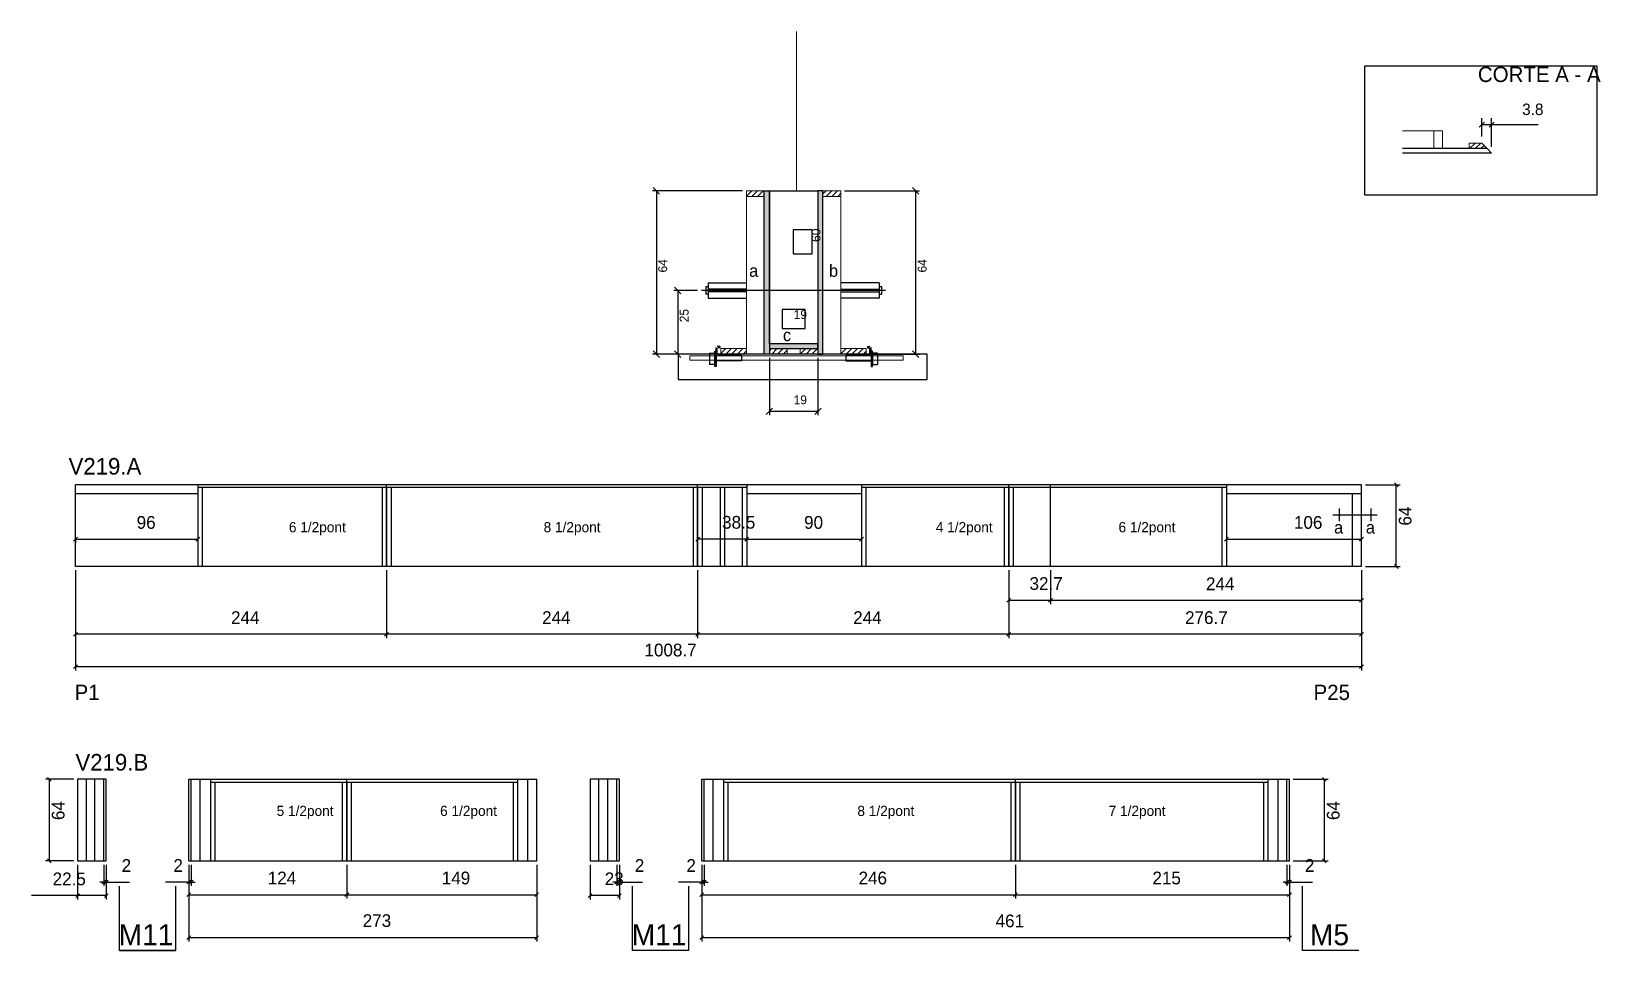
# Model space of a CAD drawing. Header units: metres. Extents: x 4467 to 5697, y 6255 to 6975.
import ezdxf

# ---------------------------------------------------------------- set-up
doc = ezdxf.new("R2010")
doc.units = ezdxf.units.M
for name, color, linetype in [('5', 7, 'Continuous'), ('barrote', 7, 'Continuous'), ('CONCRETO', 7, 'Continuous'), ('COTA', 7, 'Continuous'), ('Cota Seção (2x)', 7, 'Continuous'), ('Cotas', 7, 'Continuous'), ('detalhes', 7, 'Continuous'), ('Hachura', 7, 'Continuous'), ('Madeira', 7, 'Continuous'), ('NOMENCLATURA', 7, 'Continuous'), ('Painéis', 7, 'Continuous'), ('presilha', 7, 'Continuous'), ('SARR_2.2x7', 7, 'Continuous'), ('SARR_3.5x7', 7, 'Continuous'), ('SCO-___-LAJ', 7, 'Continuous'), ('TENSOR', 7, 'Continuous'), ('texto', 7, 'Continuous'), ('TEXTO PILAR', 7, 'Continuous'), ('Texto Seção', 7, 'Continuous')]:
    doc.layers.add(name, color=color, linetype=linetype)

msp = doc.modelspace()

# ---------------------------------------------------------------- hatches: boundary and pattern name
at = {"layer": 'Hachura'}
h = msp.add_hatch(dxfattribs=at)
h.set_pattern_fill('ANSI31')
h.paths.add_polyline_path([(5608.5, 6883.2), (5604.3, 6887.6), (5594.4, 6887.6), (5594.4, 6883.2), (5608.5, 6883.2)])
h = msp.add_hatch(dxfattribs=at)
h.set_pattern_fill('ANSI31')
h.paths.add_polyline_path([(5041.5, 6845.7), (5041.5, 6850.1), (5027.5, 6850.1), (5027.5, 6845.7), (5041.5, 6845.7)])
h = msp.add_hatch(color=7, dxfattribs=at)
h.dxf.hatch_style = 1
h.paths.add_polyline_path([(5041.5, 6850.1), (5045.5, 6850.1), (5045.5, 6722.1), (5041.5, 6722.1), (5041.5, 6850.1)])
h = msp.add_hatch(color=7, dxfattribs=at)
h.dxf.hatch_style = 1
h.paths.add_polyline_path([(5087.5, 6850.1), (5083.5, 6850.1), (5083.5, 6722.1), (5087.5, 6722.1), (5087.5, 6850.1)])
h = msp.add_hatch(dxfattribs=at)
h.set_pattern_fill('ANSI31')
h.paths.add_polyline_path([(5087.5, 6845.7), (5087.5, 6850.1), (5101.5, 6850.1), (5101.5, 6845.7), (5087.5, 6845.7)])
h = msp.add_hatch(dxfattribs=at)
h.set_pattern_fill('ANSI31')
h.paths.add_polyline_path([(5007.5, 6722.1), (5007.5, 6726.5), (5027.5, 6726.5), (5027.5, 6722.1), (5007.5, 6722.1)])
h = msp.add_hatch(color=7, dxfattribs=at)
h.dxf.hatch_style = 1
h.paths.add_polyline_path([(5083.5, 6726.5), (5083.5, 6730.1), (5045.5, 6730.1), (5045.5, 6726.5), (5083.5, 6726.5)])
h = msp.add_hatch(dxfattribs=at)
h.set_pattern_fill('ANSI31')
h.paths.add_polyline_path([(5045.5, 6722.1), (5045.5, 6726.5), (5059.5, 6726.5), (5059.5, 6722.1), (5045.5, 6722.1)])
h = msp.add_hatch(dxfattribs=at)
h.set_pattern_fill('ANSI31')
h.paths.add_polyline_path([(5083.5, 6722.1), (5083.5, 6726.5), (5069.5, 6726.5), (5069.5, 6722.1), (5083.5, 6722.1)])
h = msp.add_hatch(dxfattribs=at)
h.set_pattern_fill('ANSI31')
h.paths.add_polyline_path([(5121.5, 6722.1), (5121.5, 6726.5), (5101.5, 6726.5), (5101.5, 6722.1), (5121.5, 6722.1)])

# ---------------------------------------------------------------- linework, layer by layer
at = {"color": 7, "lineweight": 25}
for p, q in [((4995.5, 6775), (4995.5, 6769)), ((4995.5, 6775), (4997.5, 6775)), ((4997.5, 6778), (4997.5, 6766)), ((4997.5, 6778), (5027.5, 6778)), ((5027.5, 6773), (4997.5, 6773)), ((5027.5, 6771), (4997.5, 6771)), ((5131.5, 6778), (5101.5, 6778)), ((5101.5, 6773), (5131.5, 6773)), ((5101.5, 6771), (5131.5, 6771)), ((5131.5, 6778), (5131.5, 6766)), ((5131.5, 6775), (5133.5, 6775)), ((5133.5, 6775), (5133.5, 6769)), ((4997.5, 6769), (4995.5, 6769)), ((4997.5, 6766), (5027.5, 6766)), ((5131.5, 6766), (5101.5, 6766)), ((5131.5, 6769), (5133.5, 6769))]:
    msp.add_line(p, q, dxfattribs=at)
at = {"layer": 'barrote', "color": 251, "lineweight": 25}
msp.add_lwpolyline([(4974, 6702.1), (5169.2, 6702.1), (5169.2, 6722.1), (4974, 6722.1)], close=True, dxfattribs=at)
at = {"layer": 'CONCRETO', "color": 251, "lineweight": 25}
msp.add_lwpolyline([(5045.5, 6850.1), (5045.5, 6850.1), (5083.5, 6850.1), (5083.5, 6822.1), (5083.5, 6822.1), (5083.5, 6730.1), (5045.5, 6730.1), (5045.5, 6850.1)], close=True, dxfattribs=at)
at = {"layer": 'COTA', "color": 4, "lineweight": 25}
for p, q in [((5604.3, 6892.6), (5604.3, 6907)), ((5611.9, 6884.6), (5611.9, 6907)), ((5604.3, 6902), (5616.9, 6902)), ((5611.9, 6902), (5648.4, 6902)), ((5024.5, 6850.1), (4953.8, 6850.1)), ((4956.8, 6850.1), (4956.8, 6722.1)), ((5104.5, 6850.1), (5163.3, 6850.1)), ((5160.3, 6722.1), (5160.3, 6850.1)), ((4989.2, 6772), (4970.6, 6772)), ((4973.6, 6772), (4973.6, 6722.1)), ((5008.9, 6722.1), (4953.8, 6722.1)), ((4989.2, 6722.1), (4970.6, 6722.1)), ((5120.1, 6722.1), (5163.3, 6722.1)), ((5045.5, 6719.1), (5045.5, 6674.3)), ((5083.5, 6719.1), (5083.5, 6674.3)), ((5045.5, 6677.3), (5083.5, 6677.3)), ((4501.2, 6552.7), (4501.2, 6474.1)), ((4501.2, 6552.7), (4501.2, 6499.5)), ((4745.2, 6552.7), (4745.2, 6499.5)), ((4745.2, 6552.7), (4745.2, 6499.5)), ((4989.2, 6552.7), (4989.2, 6499.5)), ((4989.2, 6552.7), (4989.2, 6499.5)), ((5233.2, 6552.7), (5233.2, 6499.5)), ((5233.2, 6552.7), (5233.2, 6499.5)), ((5509.9, 6552.7), (5509.9, 6499.5)), ((5509.9, 6552.7), (5509.9, 6474.1)), ((4745.2, 6502.5), (4501.2, 6502.5)), ((4989.2, 6502.5), (4745.2, 6502.5)), ((5233.2, 6502.5), (4989.2, 6502.5)), ((5509.9, 6502.5), (5233.2, 6502.5)), ((5509.9, 6477.1), (4501.2, 6477.1)), ((4523.4, 6321.9), (4523.4, 6305.3)), ((4525.4, 6321.9), (4525.4, 6305.3)), ((4590, 6321.9), (4590, 6295.4)), ((4590, 6321.9), (4590, 6261.8)), ((4590, 6321.9), (4590, 6305.3)), ((4592, 6321.9), (4592, 6305.3)), ((4714, 6321.9), (4714, 6295.4)), ((4714, 6321.9), (4714, 6295.4)), ((4863, 6321.9), (4863, 6295.4)), ((4863, 6321.9), (4863, 6261.8)), ((4925.8, 6321.9), (4925.8, 6305.3)), ((4927.8, 6321.9), (4927.8, 6305.3)), ((4992.4, 6321.9), (4992.4, 6295.4)), ((4992.4, 6321.9), (4992.4, 6261.8)), ((4992.4, 6321.9), (4992.4, 6305.3)), ((4994.4, 6321.9), (4994.4, 6305.3)), ((5238.4, 6321.9), (5238.4, 6295.4)), ((5238.4, 6321.9), (5238.4, 6295.4)), ((5451.4, 6321.9), (5451.4, 6305.3)), ((5453.4, 6321.9), (5453.4, 6295.4)), ((5453.4, 6321.9), (5453.4, 6261.8)), ((5453.4, 6321.9), (5453.4, 6305.3)), ((4523.4, 6308.3), (4520.4, 6308.3)), ((4523.4, 6308.3), (4525.4, 6308.3)), ((4525.4, 6308.3), (4543.5, 6308.3)), ((4590, 6308.3), (4571.9, 6308.3)), ((4592, 6308.3), (4590, 6308.3)), ((4592, 6308.3), (4595, 6308.3)), ((4925.8, 6308.3), (4922.8, 6308.3)), ((4925.8, 6308.3), (4927.8, 6308.3)), ((4927.8, 6308.3), (4945.9, 6308.3)), ((4992.4, 6308.3), (4974.3, 6308.3)), ((4994.4, 6308.3), (4992.4, 6308.3)), ((4994.4, 6308.3), (4997.4, 6308.3)), ((5451.4, 6308.3), (5448.4, 6308.3)), ((5451.4, 6308.3), (5453.4, 6308.3)), ((5453.4, 6308.3), (5471.5, 6308.3)), ((4590, 6298.4), (4714, 6298.4)), ((4714, 6298.4), (4863, 6298.4)), ((4992.4, 6298.4), (5238.4, 6298.4)), ((5238.4, 6298.4), (5453.4, 6298.4)), ((4590, 6264.8), (4863, 6264.8)), ((4992.4, 6264.8), (5453.4, 6264.8))]:
    msp.add_line(p, q, dxfattribs=at)
at = {"layer": 'COTA', "color": 0, "lineweight": 25}
for p, q in [((4502.7, 6504), (4499.7, 6501)), ((4746.7, 6504), (4743.7, 6501)), ((4743.7, 6501), (4746.7, 6504)), ((4987.7, 6501), (4990.7, 6504)), ((4990.7, 6504), (4987.7, 6501)), ((5234.7, 6504), (5231.7, 6501)), ((5231.7, 6501), (5234.7, 6504)), ((5508.4, 6501), (5511.4, 6504)), ((4502.7, 6478.6), (4499.7, 6475.6)), ((5508.4, 6475.6), (5511.4, 6478.6)), ((4521.9, 6306.8), (4524.9, 6309.8)), ((4526.9, 6309.8), (4523.9, 6306.8)), ((4588.5, 6306.8), (4591.5, 6309.8)), ((4593.5, 6309.8), (4590.5, 6306.8)), ((4924.3, 6306.8), (4927.3, 6309.8)), ((4929.3, 6309.8), (4926.3, 6306.8)), ((4990.9, 6306.8), (4993.9, 6309.8)), ((4995.9, 6309.8), (4992.9, 6306.8)), ((5449.9, 6306.8), (5452.9, 6309.8)), ((5454.9, 6309.8), (5451.9, 6306.8)), ((4591.5, 6299.9), (4588.5, 6296.9)), ((4712.5, 6296.9), (4715.5, 6299.9)), ((4715.5, 6299.9), (4712.5, 6296.9)), ((4861.5, 6296.9), (4864.5, 6299.9)), ((4993.9, 6299.9), (4990.9, 6296.9)), ((5236.9, 6296.9), (5239.9, 6299.9)), ((5239.9, 6299.9), (5236.9, 6296.9)), ((5451.9, 6296.9), (5454.9, 6299.9)), ((4591.5, 6266.3), (4588.5, 6263.3)), ((4861.5, 6263.3), (4864.5, 6266.3)), ((4993.9, 6266.3), (4990.9, 6263.3)), ((5451.9, 6263.3), (5454.9, 6266.3))]:
    msp.add_line(p, q, dxfattribs=at)
for points in [[(5606.3, 6904), (5602.3, 6900)], [(5609.9, 6900), (5613.9, 6904)], [(4959.3, 6847.6), (4954.3, 6852.6)], [(5162.8, 6847.6), (5157.8, 6852.6)], [(4976.1, 6769.5), (4971.1, 6774.5)], [(4954.3, 6724.6), (4959.3, 6719.6)], [(4971.1, 6724.6), (4976.1, 6719.6)], [(5157.8, 6724.6), (5162.8, 6719.6)], [(5048, 6679.8), (5043, 6674.8)], [(5081, 6674.8), (5086, 6679.8)]]:
    msp.add_lwpolyline(points, dxfattribs=at)
at = {"layer": 'Cota Seção (2x)', "color": 180, "lineweight": 25}
for p, q in [((5079, 6819.6), (5064, 6819.6)), ((5064, 6819.6), (5064, 6800.6)), ((5079, 6800.6), (5079, 6819.6)), ((5064, 6800.6), (5079, 6800.6)), ((5073.5, 6757.1), (5055.5, 6757.1)), ((5055.5, 6757.1), (5055.5, 6742.1)), ((5073.5, 6742.1), (5073.5, 6757.1)), ((5055.5, 6742.1), (5073.5, 6742.1))]:
    msp.add_line(p, q, dxfattribs=at)
at = {"layer": 'Cotas', "color": 1, "lineweight": 25}
msp.add_lwpolyline([(5512.6, 6948.2), (5694.5, 6948.2), (5694.5, 6846.7), (5512.6, 6846.7)], close=True, dxfattribs=at)
at = {"layer": 'Madeira', "color": 126, "lineweight": 18}
msp.add_lwpolyline([(5573.5, 6883.2), (5573.5, 6897.2), (5542.1, 6897.2)], dxfattribs=at)
for points in [[(5573.5, 6897.2), (5573.5, 6883.2), (5566.5, 6883.2), (5566.5, 6897.2)], [(5594.4, 6883.2), (5608.5, 6883.2), (5604.3, 6887.6), (5594.4, 6887.6)], [(5041.5, 6845.7), (5041.5, 6850.1), (5027.5, 6850.1), (5027.5, 6845.7)], [(5041.5, 6850.1), (5027.5, 6850.1), (5027.5, 6722.1), (5041.5, 6722.1)], [(5087.5, 6845.7), (5087.5, 6850.1), (5101.5, 6850.1), (5101.5, 6845.7)], [(5087.5, 6850.1), (5101.5, 6850.1), (5101.5, 6722.1), (5087.5, 6722.1)], [(5007.5, 6722.1), (5007.5, 6726.5), (5027.5, 6726.5), (5027.5, 6722.1)], [(5045.5, 6722.1), (5045.5, 6726.5), (5059.5, 6726.5), (5059.5, 6722.1)], [(5083.5, 6722.1), (5083.5, 6726.5), (5069.5, 6726.5), (5069.5, 6722.1)], [(5121.5, 6722.1), (5121.5, 6726.5), (5101.5, 6726.5), (5101.5, 6722.1)]]:
    msp.add_lwpolyline(points, close=True, dxfattribs=at)
at = {"layer": 'NOMENCLATURA', "color": 7, "lineweight": 25}
for p, q in [((5492.4, 6601.2), (5492.4, 6591.2)), ((5517.2, 6601.2), (5517.2, 6591.2)), ((5487.4, 6596.2), (5522.2, 6596.2)), ((4535.6, 6254.6), (4535.6, 6305)), ((4579.8, 6254.6), (4579.8, 6305)), ((4938, 6254.6), (4938, 6305)), ((4982.2, 6254.6), (4982.2, 6305)), ((5463.6, 6254.6), (5463.6, 6305)), ((4535.6, 6254.6), (4579.8, 6254.6)), ((4579.8, 6254.6), (4535.6, 6254.6)), ((4982.2, 6254.6), (4938, 6254.6)), ((4982.2, 6254.6), (4938, 6254.6)), ((5507.9, 6254.6), (5463.6, 6254.6))]:
    msp.add_line(p, q, dxfattribs=at)
at = {"layer": 'Painéis', "color": 200, "lineweight": 25}
for p, q in [((5608.5, 6883.2), (5542.1, 6883.2)), ((5608.5, 6883.2), (5611.9, 6879.6)), ((5611.9, 6879.6), (5542, 6879.6)), ((5509.9, 6619.7), (4501.2, 6619.7)), ((4501.2, 6555.7), (4501.2, 6619.7)), ((4745.2, 6555.7), (4745.2, 6619.7)), ((4989.2, 6555.7), (4989.2, 6619.7)), ((5233.2, 6555.7), (5233.2, 6619.7)), ((5265.9, 6555.7), (5265.9, 6619.7)), ((5509.9, 6555.7), (5509.9, 6619.7)), ((5509.9, 6555.7), (4501.2, 6555.7)), ((4525.4, 6388.9), (4502.9, 6388.9)), ((4502.9, 6388.9), (4502.9, 6324.9)), ((4523.4, 6324.9), (4523.4, 6388.9)), ((4525.4, 6324.9), (4525.4, 6388.9)), ((4590, 6388.9), (4863, 6388.9)), ((4590, 6324.9), (4590, 6388.9)), ((4592, 6324.9), (4592, 6388.9)), ((4714, 6324.9), (4714, 6388.9)), ((4863, 6324.9), (4863, 6388.9)), ((4927.8, 6388.9), (4904.8, 6388.9)), ((4904.8, 6388.9), (4904.8, 6324.9)), ((4925.8, 6324.9), (4925.8, 6388.9)), ((4927.8, 6324.9), (4927.8, 6388.9)), ((4992.4, 6388.9), (5453.4, 6388.9)), ((4992.4, 6324.9), (4992.4, 6388.9)), ((4994.4, 6324.9), (4994.4, 6388.9)), ((5238.4, 6324.9), (5238.4, 6388.9)), ((5451.4, 6324.9), (5451.4, 6388.9)), ((5453.4, 6324.9), (5453.4, 6388.9)), ((4502.9, 6324.9), (4525.4, 6324.9)), ((4590, 6324.9), (4863, 6324.9)), ((4904.8, 6324.9), (4927.8, 6324.9)), ((4992.4, 6324.9), (5453.4, 6324.9))]:
    msp.add_line(p, q, dxfattribs=at)
at = {"layer": 'Painéis', "color": 4, "lineweight": 25}
for p, q in [((5512.9, 6619.7), (5540.2, 6619.7)), ((5537.2, 6555.7), (5537.2, 6619.7)), ((4501.2, 6577.1), (4597.2, 6577.1)), ((4501.2, 6576), (4501.2, 6574.1)), ((4597.2, 6576), (4597.2, 6574.1)), ((5027.7, 6577.1), (4989.2, 6577.1)), ((5027.7, 6577.1), (5117.7, 6577.1)), ((5403.9, 6577.1), (5509.9, 6577.1)), ((5233.2, 6552.7), (5233.2, 6526.1)), ((5265.9, 6552.7), (5265.9, 6526.1)), ((5265.9, 6552.7), (5265.9, 6526.1)), ((5509.9, 6552.7), (5509.9, 6526.1)), ((5512.9, 6555.7), (5540.2, 6555.7)), ((5265.9, 6529.1), (5233.2, 6529.1)), ((5509.9, 6529.1), (5265.9, 6529.1)), ((4499.9, 6388.9), (4477.7, 6388.9)), ((4480.7, 6324.9), (4480.7, 6388.9)), ((5456.4, 6388.9), (5483.8, 6388.9)), ((5480.8, 6324.9), (5480.8, 6388.9)), ((4499.9, 6324.9), (4477.7, 6324.9)), ((4502.9, 6321.9), (4502.9, 6294.7)), ((4525.4, 6321.9), (4525.4, 6294.7)), ((4904.8, 6321.9), (4904.8, 6294.7)), ((4927.8, 6321.9), (4927.8, 6294.7)), ((5456.4, 6324.9), (5483.8, 6324.9)), ((4502.9, 6297.7), (4466.6, 6297.7)), ((4525.4, 6297.7), (4502.9, 6297.7)), ((4927.8, 6297.7), (4904.8, 6297.7))]:
    msp.add_line(p, q, dxfattribs=at)
at = {"layer": 'Painéis', "color": 0, "lineweight": 25}
for p, q in [((5538.7, 6618.2), (5535.7, 6621.2)), ((4502.7, 6578.6), (4499.7, 6575.6)), ((4595.7, 6575.6), (4598.7, 6578.6)), ((4990.7, 6578.6), (4987.7, 6575.6)), ((5029.2, 6578.6), (5026.2, 6575.6)), ((5026.2, 6575.6), (5029.2, 6578.6)), ((5116.2, 6575.6), (5119.2, 6578.6)), ((5405.4, 6578.6), (5402.4, 6575.6)), ((5508.4, 6575.6), (5511.4, 6578.6)), ((5535.7, 6557.2), (5538.7, 6554.2)), ((5234.7, 6530.6), (5231.7, 6527.6)), ((5267.4, 6530.6), (5264.4, 6527.6)), ((5264.4, 6527.6), (5267.4, 6530.6)), ((5508.4, 6527.6), (5511.4, 6530.6)), ((4482.2, 6387.4), (4479.2, 6390.4)), ((5482.3, 6387.4), (5479.3, 6390.4)), ((4479.2, 6326.4), (4482.2, 6323.4)), ((5479.3, 6326.4), (5482.3, 6323.4)), ((4504.4, 6299.2), (4501.4, 6296.2)), ((4523.9, 6296.2), (4526.9, 6299.2)), ((4906.3, 6299.2), (4903.3, 6296.2)), ((4926.3, 6296.2), (4929.3, 6299.2))]:
    msp.add_line(p, q, dxfattribs=at)
at = {"layer": 'Painéis', "color": 200, "lineweight": 25}
for points in [[(5041.5, 6850.1), (5045.5, 6850.1), (5045.5, 6722.1), (5041.5, 6722.1)], [(5087.5, 6850.1), (5083.5, 6850.1), (5083.5, 6722.1), (5087.5, 6722.1)], [(5083.5, 6726.5), (5083.5, 6730.1), (5045.5, 6730.1), (5045.5, 6726.5)]]:
    msp.add_lwpolyline(points, close=True, dxfattribs=at)
at = {"layer": 'presilha', "color": 1, "lineweight": 25}
for p, q in [((4998.6, 6722.8), (5002.6, 6722.8)), ((4998.6, 6722.8), (4998.6, 6714.1)), ((5002.6, 6724.4), (5003.6, 6724.4)), ((5002.6, 6712.4), (5002.6, 6724.4)), ((5002.6, 6722.8), (5002.6, 6714.1)), ((5003.6, 6721.2), (5003.6, 6727.3)), ((5003.6, 6724.4), (5003.6, 6712.4)), ((5006.6, 6728.1), (5004.4, 6728.1)), ((5004.6, 6721.8), (5004.6, 6726.7)), ((5006.6, 6727.1), (5005, 6727.1)), ((5023.6, 6721.4), (5005, 6721.4)), ((5006.6, 6728.1), (5006.6, 6727.1)), ((5023.6, 6721.4), (5023.6, 6716.8)), ((5105.3, 6721.4), (5105.3, 6716.8)), ((5105.3, 6721.4), (5123.9, 6721.4)), ((5122.3, 6728.1), (5122.3, 6727.1)), ((5122.3, 6728.1), (5124.6, 6728.1)), ((5122.3, 6727.1), (5123.9, 6727.1)), ((5124.3, 6721.8), (5124.3, 6726.7)), ((5125.3, 6721.2), (5125.3, 6727.3)), ((5126.3, 6724.4), (5125.3, 6724.4)), ((5125.3, 6724.4), (5125.3, 6712.4)), ((5126.3, 6712.4), (5126.3, 6724.4)), ((5130.3, 6722.8), (5126.3, 6722.8)), ((5126.3, 6722.8), (5126.3, 6714.1)), ((5130.3, 6722.8), (5130.3, 6714.1)), ((5002.6, 6714.1), (4998.6, 6714.1)), ((5003.6, 6712.4), (5002.6, 6712.4)), ((5023.6, 6716.8), (5003.6, 6716.8)), ((5105.3, 6716.8), (5125.3, 6716.8)), ((5125.3, 6712.4), (5126.3, 6712.4)), ((5126.3, 6714.1), (5130.3, 6714.1))]:
    msp.add_line(p, q, dxfattribs=at)
at = {"layer": 'SARR_2.2x7', "color": 40, "lineweight": 25}
for p, q in [((4597.2, 6612.7), (4501.2, 6612.7)), ((4745.2, 6617.5), (4597.2, 6617.5)), ((4989.2, 6617.5), (4745.2, 6617.5)), ((5027.7, 6617.5), (4989.2, 6617.5)), ((5117.7, 6612.7), (5027.7, 6612.7)), ((5233.2, 6617.5), (5117.7, 6617.5)), ((5403.9, 6617.5), (5233.2, 6617.5)), ((5509.9, 6612.7), (5403.9, 6612.7)), ((5502.9, 6555.7), (5502.9, 6612.7)), ((4509.9, 6324.9), (4509.9, 6388.9)), ((4516.4, 6324.9), (4516.4, 6388.9)), ((4599, 6324.9), (4599, 6388.9)), ((4856, 6324.9), (4856, 6388.9)), ((4911.8, 6324.9), (4911.8, 6388.9)), ((4918.8, 6324.9), (4918.8, 6388.9)), ((5001.4, 6324.9), (5001.4, 6388.9)), ((5444.4, 6324.9), (5444.4, 6388.9)), ((4607, 6386.7), (4714, 6386.7)), ((4714, 6386.7), (4848, 6386.7)), ((5009.4, 6386.7), (5238.4, 6386.7)), ((5238.4, 6386.7), (5436.4, 6386.7))]:
    msp.add_line(p, q, dxfattribs=at)
at = {"layer": 'SARR_3.5x7', "color": 81, "lineweight": 25}
for p, q in [((4597.2, 6619.7), (4597.2, 6555.7)), ((4600.7, 6617.5), (4600.7, 6555.7)), ((4741.7, 6617.5), (4741.7, 6555.7)), ((4745.2, 6617.5), (4745.2, 6555.7)), ((4745.2, 6617.5), (4745.2, 6555.7)), ((4748.7, 6617.5), (4748.7, 6555.7)), ((4985.7, 6617.5), (4985.7, 6555.7)), ((4989.2, 6617.5), (4989.2, 6555.7)), ((4989.2, 6617.5), (4989.2, 6555.7)), ((4992.7, 6617.5), (4992.7, 6555.7)), ((5006.8, 6617.5), (5006.8, 6555.7)), ((5010.3, 6617.5), (5010.3, 6555.7)), ((5024.2, 6617.5), (5024.2, 6555.7)), ((5027.7, 6619.7), (5027.7, 6555.7)), ((5117.7, 6619.7), (5117.7, 6555.7)), ((5121.2, 6617.5), (5121.2, 6555.7)), ((5229.7, 6617.5), (5229.7, 6555.7)), ((5233.2, 6617.5), (5233.2, 6555.7)), ((5233.2, 6617.5), (5233.2, 6555.7)), ((5236.7, 6617.5), (5236.7, 6555.7)), ((5400.4, 6617.5), (5400.4, 6555.7)), ((5403.9, 6619.7), (5403.9, 6555.7)), ((4989.2, 6555.7), (4985.7, 6555.7)), ((4992.7, 6555.7), (4989.2, 6555.7)), ((5494.9, 6555.7), (5491.4, 6555.7)), ((4607, 6388.9), (4607, 6324.9)), ((4848, 6388.9), (4848, 6324.9)), ((5009.4, 6388.9), (5009.4, 6324.9)), ((5436.4, 6388.9), (5436.4, 6324.9)), ((4610.5, 6386.7), (4610.5, 6324.9)), ((4710.5, 6386.7), (4710.5, 6324.9)), ((4714, 6386.7), (4714, 6324.9)), ((4717.5, 6386.7), (4717.5, 6324.9)), ((4844.5, 6386.7), (4844.5, 6324.9)), ((5012.9, 6386.7), (5012.9, 6324.9)), ((5234.9, 6386.7), (5234.9, 6324.9)), ((5238.4, 6386.7), (5238.4, 6324.9)), ((5241.9, 6386.7), (5241.9, 6324.9)), ((5432.9, 6386.7), (5432.9, 6324.9)), ((4607, 6324.9), (4610.5, 6324.9)), ((4710.5, 6324.9), (4714, 6324.9)), ((4714, 6324.9), (4717.5, 6324.9)), ((5234.9, 6324.9), (5238.4, 6324.9)), ((5238.4, 6324.9), (5241.9, 6324.9))]:
    msp.add_line(p, q, dxfattribs=at)
at = {"layer": 'SCO-___-LAJ', "color": 1, "lineweight": 0}
msp.add_lwpolyline([(4983, 6720.7), (5150.3, 6720.7), (5150.3, 6717.5), (4983, 6717.5)], close=True, dxfattribs=at)
at = {"layer": 'TENSOR', "color": 3, "lineweight": 25}
msp.add_line((5136.5, 6772), (4992.2, 6772), dxfattribs=at)
at = {"layer": 'Texto Seção', "color": 252, "lineweight": 15}
msp.add_line((5066.7, 6850.1), (5066.7, 6975.1), dxfattribs=at)

# ---------------------------------------------------------------- texts
at = {"layer": '5', "color": 5, "lineweight": 25}
for s, p in [('P1', (4500.5, 6451)), ('P25', (5472.3, 6451))]:
    msp.add_text(s, height=12, rotation=0, dxfattribs=at).set_placement(p)
at = {"layer": 'COTA', "color": 240, "lineweight": 25}
for s, height, p in [('3.8', 9, (5635.9, 6909.5)), ('244', 10, (4623.2, 6510.6)), ('244', 10, (4867.2, 6510.6)), ('244', 10, (5111.2, 6510.6)), ('276.7', 10, (5371.5, 6510.6)), ('1008.7', 10, (4947.5, 6485.2)), ('2', 10, (4537.4, 6316.3)), ('2', 10, (4578, 6316.3)), ('124', 10, (4652, 6306.5)), ('149', 10, (4788.5, 6306.5)), ('2', 10, (4939.9, 6316.3)), ('2', 10, (4980.4, 6316.3)), ('246', 10, (5115.4, 6306.5)), ('215', 10, (5345.9, 6306.5)), ('2', 10, (5465.5, 6316.3)), ('273', 10, (4726.5, 6273.1)), ('461', 10, (5222.9, 6272.9))]:
    msp.add_text(s, height=height, dxfattribs=at).set_placement(p)
at = {"layer": 'COTA', "color": 1, "lineweight": 25}
for s, p in [('64', (4965.3, 6786.1)), ('64', (5168.8, 6786.1)), ('25', (4982.1, 6747.1))]:
    msp.add_text(s, height=7, rotation=90, dxfattribs=at).set_placement(p)
msp.add_text('19', height=7, dxfattribs=at).set_placement((5064.5, 6682.8))
at = {"layer": 'Cota Seção (2x)', "color": 1, "lineweight": 25}
msp.add_text('60', height=7, rotation=90, dxfattribs=at).set_placement((5085.5, 6810.1))
msp.add_text('19', height=7, dxfattribs=at).set_placement((5064.5, 6749.6))
at = {"layer": 'detalhes', "color": 4, "lineweight": 25}
for s, p in [('a', (5029.6, 6782.7)), ('b', (5092.2, 6782.7)), ('c', (5056.1, 6732.3)), ('a', (5488.4, 6581.5)), ('a', (5513.3, 6581.5))]:
    msp.add_text(s, height=9.6, dxfattribs=at).set_placement(p)
at = {"layer": 'NOMENCLATURA', "color": 7, "lineweight": 25}
for s, p in [('M11', (4535.1, 6258.8)), ('M11', (4937.5, 6258.8)), ('M5', (5469.5, 6258.8))]:
    msp.add_text(s, height=16.5, dxfattribs=at).set_placement(p)
at = {"layer": 'Painéis', "color": 240, "lineweight": 25}
for p in [(5549.1, 6587.7), (4492.6, 6356.9), (5492.7, 6356.9)]:
    msp.add_text('64', height=10, rotation=90, dxfattribs=at).set_placement(p)
for s, p in [('96', (4549.2, 6585.2)), ('38.5', (5008.4, 6585.3)), ('90', (5072.7, 6585.2)), ('106', (5456.9, 6585.2)), ('32.7', (5249.5, 6537.3)), ('244', (5387.9, 6537.1)), ('22.5', (4483.3, 6305.8)), ('23', (4916.3, 6305.9))]:
    msp.add_text(s, height=10, dxfattribs=at).set_placement(p)
at = {"layer": 'texto', "color": 2, "lineweight": 25}
for s, p in [('6 1/2pont', (4668.6, 6582.5)), ('8 1/2pont', (4868.4, 6582.5)), ('4 1/2pont', (5176, 6582.5)), ('6 1/2pont', (5319.3, 6582.5)), ('5 1/2pont', (4659, 6360.1)), ('6 1/2pont', (4787.2, 6360.1)), ('8 1/2pont', (5114.5, 6360.1)), ('7 1/2pont', (5311.6, 6360.1))]:
    msp.add_text(s, height=8, dxfattribs=at).set_placement(p)
at = {"layer": 'TEXTO PILAR', "color": 3, "lineweight": 15}
msp.add_text('CORTE A - A', height=12, dxfattribs=at).set_placement((5601.2, 6935.4))
at = {"layer": 'Texto Seção', "color": 7, "lineweight": 15}
for s, p in [('V219.A', (4495.8, 6627.7)), ('V219.B', (4501.2, 6395.7))]:
    msp.add_text(s, height=13, dxfattribs=at).set_placement(p)

doc.saveas('drawing.dxf')
